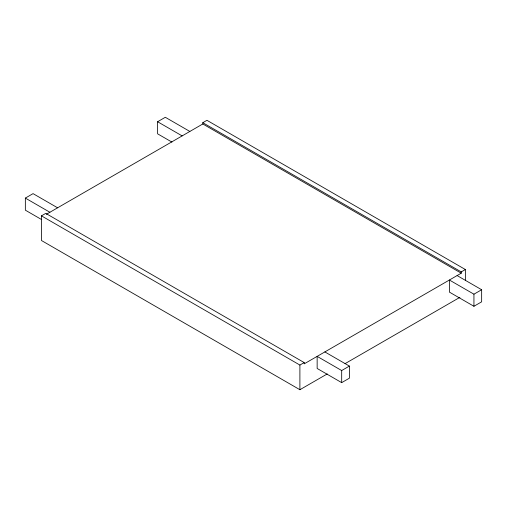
<?xml version="1.0" encoding="UTF-8"?>
<svg xmlns="http://www.w3.org/2000/svg" width="507" height="507" viewBox="0 0 507 507"><rect width="100%" height="100%" fill="white"/><g stroke="black" fill="none" stroke-linecap="round" stroke-linejoin="round"><path stroke-width="0.76" d="M41.707 219.626L25.35 210.177L25.35 198.091L33.063 193.636L57.602 207.8M171.917 142.087L157.601 133.823L157.601 121.737L165.314 117.282L189.852 131.446M327.249 373.925L299.897 389.718L41.454 240.508L41.454 215.855L45.757 213.371L304.194 362.581L304.194 363.855L461.243 273.184L461.243 271.91L202.806 122.7L202.806 123.974L46.346 214.303M202.806 122.7L206.938 120.311L465.375 269.521L465.375 280.308M41.454 215.855L299.897 365.059L304.194 362.581M461.243 271.91L465.375 269.521M345.026 363.665L459.906 297.336M341.686 370.541L349.399 366.092L349.399 378.178L341.686 382.633L317.148 368.469L317.148 356.377L341.686 370.541L341.686 382.633M473.937 294.187L481.65 289.738L481.65 301.823L473.937 306.279L449.398 292.108L449.398 280.022L473.937 294.187L473.937 306.279M202.806 123.974L461.243 273.184M457.111 275.567L481.65 289.738M157.601 121.737L182.14 135.901M324.86 351.921L349.399 366.092M25.35 198.091L49.889 212.256M299.897 365.059L299.897 389.718"/></g></svg>
